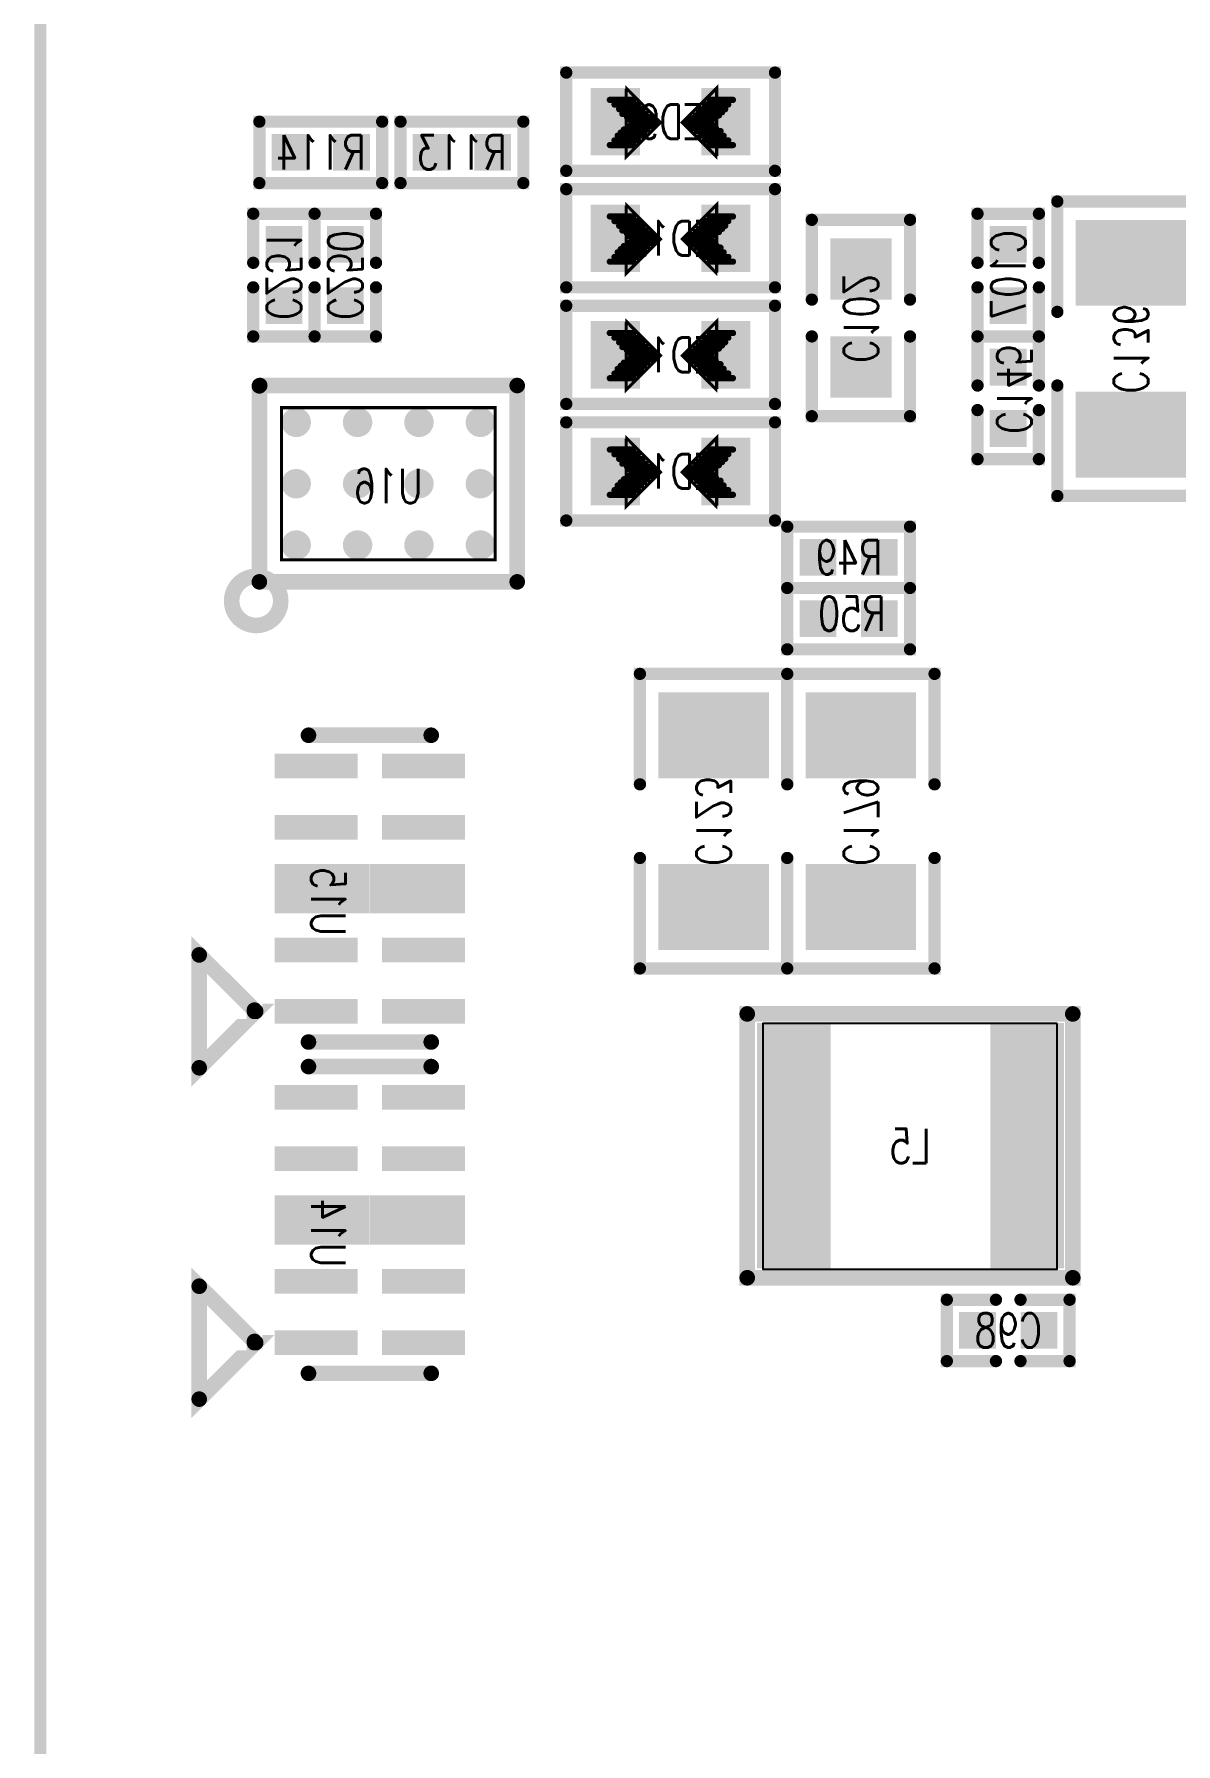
# Model space of a CAD drawing. Extents: x -52.6 to 3.6, y -24.2 to 61.8.
# Drawn here: x -52.53 to -43.24, y 21.88 to 35.81 of the extents above; entities that cross this region are included whole.
import ezdxf
from ezdxf.enums import TextEntityAlignment as Align

# ---------------------------------------------------------------- set-up
doc = ezdxf.new("R2010")
doc.units = 0
for name, pattern in [('KEEPOUT_00001000$0', [2, 1, 1]), ('TRMIDX_0', [2, 1, 1]), ('TRMIDX_1', [2, 1, 1])]:
    doc.linetypes.add(name, pattern=pattern)
for name, color, linetype in [('BOARD_OUTLINE_00', 255, 'CONTINUOUS'), ('DRIL_NPLTE_THRU_01', 3, 'CONTINUOUS'), ('DRIL_NPLTE_THRU_02', 176, 'CONTINUOUS'), ('DRIL_NPLTE_THRU_03', 222, 'CONTINUOUS'), ('DRIL_NPLTE_THRU_04', 34, 'CONTINUOUS'), ('DRIL_NPLTE_THRU_05', 171, 'CONTINUOUS'), ('DRIL_NPLTE_THRU_06', 186, 'CONTINUOUS'), ('DRIL_NPLTE_THRU_07', 6, 'CONTINUOUS'), ('DRIL_NPLTE_THRU_08', 2, 'CONTINUOUS'), ('DRIL_PLTE_THRU_01', 3, 'CONTINUOUS'), ('DRIL_PLTE_THRU_02', 176, 'CONTINUOUS'), ('DRIL_PLTE_THRU_03', 222, 'CONTINUOUS'), ('DRIL_PLTE_THRU_04', 34, 'CONTINUOUS'), ('DRIL_PLTE_THRU_05', 171, 'CONTINUOUS'), ('DRIL_PLTE_THRU_06', 186, 'CONTINUOUS'), ('DRIL_PLTE_THRU_07', 6, 'CONTINUOUS'), ('DRIL_PLTE_THRU_08', 2, 'CONTINUOUS'), ('KEEPOUT_01', 4, 'CONTINUOUS'), ('PADS_BOT', 56, 'CONTINUOUS'), ('PADS_INNER', 96, 'CONTINUOUS'), ('PADS_TOP', 96, 'CONTINUOUS'), ('PADS_XR_122', 3, 'CONTINUOUS'), ('PADS_XR_123', 3, 'CONTINUOUS'), ('PART_BOT_2DLINE_00', 130, 'CONTINUOUS'), ('PART_BOT_2DLINE_126', 254, 'CONTINUOUS'), ('PART_BOT_COPPER_01', 5, 'CONTINUOUS'), ('PART_NAME_129', 3, 'CONTINUOUS')]:
    doc.layers.add(name, color=color, linetype=linetype)
doc.styles.add('W0$04', font='simplex', dxfattribs={"width": 0.75})

# ---------------------------------------------------------------- blocks, each defined once
blk = doc.blocks.new('BOARD_1')
at = {"layer": 'BOARD_OUTLINE_00', "const_width": 0.1}
blk.add_lwpolyline([(2.96515, 77.63739, 0.41421356), (-0.03411, 74.63813), (-0.03411, -4.3651, 0.41421356), (2.96515, -7.36436), (52.96851, -7.36436, 0.41421356), (55.96777, -4.3651), (55.96777, 74.63813, 0.41421356), (52.96851, 77.63739)], format="xyb", close=True, dxfattribs=at)
blk = doc.blocks.new('SMOOTH_0$0254')
at = {"const_width": 0.0127}
blk.add_lwpolyline([(-0.00635, 0, 1), (0.00635, 0, 1)], format="xyb", close=True, dxfattribs=at)
blk = doc.blocks.new('SMOOTH_0$127')
at = {"const_width": 0.0635}
blk.add_lwpolyline([(-0.03175, 0, 1), (0.03175, 0, 1)], format="xyb", close=True, dxfattribs=at)
blk = doc.blocks.new('PART_BODY_BOT_15')
at = {"layer": 'PART_BOT_2DLINE_00', "const_width": 0.127}
blk.add_lwpolyline([(1.255522, 0.325882, 1), (1.655318, 0.325882, 1)], format="xyb", close=True, dxfattribs=at)
for points in [[(-0.299974, 0.29718), (-0.29718, 0.299974)], [(-0.299974, -1.800098), (-0.299974, 0.29718)], [(-0.29718, 0.299974), (1.299972, 0.299974)], [(1.299972, 0.299974), (1.299972, -1.800098)], [(1.299972, -1.800098), (-0.299974, -1.800098)]]:
    blk.add_lwpolyline(points, dxfattribs=at)
at = {"layer": 'PART_BOT_2DLINE_00', "const_width": 0.0254}
blk.add_lwpolyline([(-0.119888, -1.620012), (-0.119888, 0.119888), (1.119886, 0.119888), (1.119886, -1.620012)], close=True, dxfattribs=at)
at = {"layer": 'PART_BOT_2DLINE_00'}
for name, p in [('SMOOTH_0$127', (-0.299974, 0.29718)), ('SMOOTH_0$127', (-0.299974, 0.29718)), ('SMOOTH_0$127', (-0.29718, 0.299974)), ('SMOOTH_0$127', (-0.29718, 0.299974)), ('SMOOTH_0$127', (1.299972, 0.299974)), ('SMOOTH_0$127', (1.299972, 0.299974)), ('SMOOTH_0$0254', (-0.119888, 0.119888)), ('SMOOTH_0$0254', (1.119886, 0.119888)), ('SMOOTH_0$0254', (-0.119888, -1.620012)), ('SMOOTH_0$0254', (1.119886, -1.620012)), ('SMOOTH_0$127', (-0.299974, -1.800098)), ('SMOOTH_0$127', (-0.299974, -1.800098)), ('SMOOTH_0$127', (1.299972, -1.800098)), ('SMOOTH_0$127', (1.299972, -1.800098))]:
    blk.add_blockref(name, p, dxfattribs=at)
blk = doc.blocks.new('DRIL_HOLE_0')
blk.add_lwpolyline([(0, 0, 1), (0, 0, 1)], format="xyb", close=True)
blk = doc.blocks.new('PAD_0')
blk.add_lwpolyline([(0, 0, 1), (0, 0, 1)], format="xyb", close=True)
blk = doc.blocks.new('PAD_10')
at = {"const_width": 0.12}
blk.add_lwpolyline([(0, -0.06, 1), (0, 0.06, 1)], format="xyb", close=True, dxfattribs=at)
blk = doc.blocks.new('STK_BOT_18')
at = {"layer": 'DRIL_PLTE_THRU_01'}
blk.add_blockref('DRIL_HOLE_0', (0, 0), dxfattribs=at)
at = {"layer": 'DRIL_PLTE_THRU_02'}
blk.add_blockref('DRIL_HOLE_0', (0, 0), dxfattribs=at)
at = {"layer": 'DRIL_PLTE_THRU_03'}
blk.add_blockref('DRIL_HOLE_0', (0, 0), dxfattribs=at)
at = {"layer": 'DRIL_PLTE_THRU_04'}
blk.add_blockref('DRIL_HOLE_0', (0, 0), dxfattribs=at)
at = {"layer": 'DRIL_PLTE_THRU_05'}
blk.add_blockref('DRIL_HOLE_0', (0, 0), dxfattribs=at)
at = {"layer": 'DRIL_PLTE_THRU_06'}
blk.add_blockref('DRIL_HOLE_0', (0, 0), dxfattribs=at)
at = {"layer": 'DRIL_PLTE_THRU_07'}
blk.add_blockref('DRIL_HOLE_0', (0, 0), dxfattribs=at)
at = {"layer": 'DRIL_PLTE_THRU_08'}
blk.add_blockref('DRIL_HOLE_0', (0, 0), dxfattribs=at)
at = {"layer": 'PADS_BOT'}
blk.add_blockref('PAD_10', (0, 0), dxfattribs=at)
at = {"layer": 'PADS_INNER'}
blk.add_blockref('PAD_0', (0, 0), dxfattribs=at)
at = {"layer": 'PADS_TOP'}
blk.add_blockref('PAD_0', (0, 0), dxfattribs=at)
at = {"layer": 'PADS_XR_122'}
blk.add_blockref('PAD_0', (0, 0), dxfattribs=at)
at = {"layer": 'PADS_XR_123'}
blk.add_blockref('PAD_10', (0, 0), dxfattribs=at)
blk = doc.blocks.new('SYM_BOT_20')
for name, p in [('PART_BODY_BOT_15', (0, 0)), ('STK_BOT_18', (0, 0)), ('STK_BOT_18', (0.500126, 0)), ('STK_BOT_18', (0.999998, 0)), ('STK_BOT_18', (0, -0.500126)), ('STK_BOT_18', (0.500126, -0.500126)), ('STK_BOT_18', (0.999998, -0.500126)), ('STK_BOT_18', (0, -0.999998)), ('STK_BOT_18', (0.500126, -0.999998)), ('STK_BOT_18', (0.999998, -0.999998)), ('STK_BOT_18', (0, -1.500124)), ('STK_BOT_18', (0.500126, -1.500124)), ('STK_BOT_18', (0.999998, -1.500124))]:
    blk.add_blockref(name, p)
blk = doc.blocks.new('PART_BOT_77')
blk.add_blockref('SYM_BOT_20', (0, 0))
at = {"layer": 'PART_NAME_129', "style": 'W0$04', "width": 0.75}
blk.add_text('U16', height=0.28, rotation=90, dxfattribs=at).set_placement((0.52, -0.75), align=Align.MIDDLE_CENTER)
blk = doc.blocks.new('SMOOTH_0$1')
at = {"const_width": 0.05}
blk.add_lwpolyline([(-0.025, 0, 1), (0.025, 0, 1)], format="xyb", close=True, dxfattribs=at)
blk = doc.blocks.new('PART_BODY_BOT_164')
at = {"layer": 'PART_BOT_2DLINE_126', "const_width": 0.1}
for points in [[(-0.1, 0.25), (-0.5, 0.25), (-0.5, -0.25), (-0.1, -0.25)], [(0.1, 0.25), (0.5, 0.25), (0.5, -0.25), (0.1, -0.25)]]:
    blk.add_lwpolyline(points, dxfattribs=at)
at = {"layer": 'PART_BOT_2DLINE_126'}
for p in [(-0.5, 0.25), (-0.1, 0.25), (0.1, 0.25), (0.5, 0.25), (-0.5, -0.25), (-0.1, -0.25), (0.1, -0.25), (0.5, -0.25)]:
    blk.add_blockref('SMOOTH_0$1', p, dxfattribs=at)
blk = doc.blocks.new('PAD_1')
at = {"const_width": 0.3}
blk.add_lwpolyline([(-0.15, 0), (0.15, 0)], dxfattribs=at)
blk = doc.blocks.new('STK_BOT_408')
at = {"layer": 'DRIL_NPLTE_THRU_01'}
blk.add_blockref('DRIL_HOLE_0', (0, 0), dxfattribs=at)
at = {"layer": 'DRIL_NPLTE_THRU_02'}
blk.add_blockref('DRIL_HOLE_0', (0, 0), dxfattribs=at)
at = {"layer": 'DRIL_NPLTE_THRU_03'}
blk.add_blockref('DRIL_HOLE_0', (0, 0), dxfattribs=at)
at = {"layer": 'DRIL_NPLTE_THRU_04'}
blk.add_blockref('DRIL_HOLE_0', (0, 0), dxfattribs=at)
at = {"layer": 'DRIL_NPLTE_THRU_05'}
blk.add_blockref('DRIL_HOLE_0', (0, 0), dxfattribs=at)
at = {"layer": 'DRIL_NPLTE_THRU_06'}
blk.add_blockref('DRIL_HOLE_0', (0, 0), dxfattribs=at)
at = {"layer": 'DRIL_NPLTE_THRU_07'}
blk.add_blockref('DRIL_HOLE_0', (0, 0), dxfattribs=at)
at = {"layer": 'DRIL_NPLTE_THRU_08'}
blk.add_blockref('DRIL_HOLE_0', (0, 0), dxfattribs=at)
at = {"layer": 'PADS_BOT'}
blk.add_blockref('PAD_1', (0, 0), dxfattribs=at)
at = {"layer": 'PADS_INNER'}
blk.add_blockref('PAD_0', (0, 0), dxfattribs=at)
at = {"layer": 'PADS_TOP'}
blk.add_blockref('PAD_0', (0, 0), dxfattribs=at)
blk = doc.blocks.new('SYM_BOT_9')
for name, p in [('PART_BODY_BOT_164', (0, 0)), ('STK_BOT_408', (-0.25, 0)), ('STK_BOT_408', (0.25, 0))]:
    blk.add_blockref(name, p)
blk = doc.blocks.new('PART_BOT_83')
blk.add_blockref('SYM_BOT_9', (0, 0))
at = {"layer": 'PART_NAME_129', "style": 'W0$04', "width": 0.75}
blk.add_text('C251', height=0.28, dxfattribs=at).set_placement((0, 0), align=Align.MIDDLE_CENTER)
blk = doc.blocks.new('PART_BODY_BOT_175')
at = {"layer": 'PART_BOT_2DLINE_126', "const_width": 0.1}
for points in [[(-0.15, 0.4), (-0.8, 0.4), (-0.8, -0.4), (-0.15, -0.4)], [(0.15, -0.4), (0.8, -0.4), (0.8, 0.4), (0.15, 0.4)]]:
    blk.add_lwpolyline(points, dxfattribs=at)
at = {"layer": 'PART_BOT_2DLINE_126'}
for p in [(-0.8, 0.4), (-0.15, 0.4), (0.15, 0.4), (0.8, 0.4), (-0.8, -0.4), (-0.15, -0.4), (0.15, -0.4), (0.8, -0.4)]:
    blk.add_blockref('SMOOTH_0$1', p, dxfattribs=at)
blk = doc.blocks.new('PAD_2')
at = {"const_width": 0.5}
blk.add_lwpolyline([(-0.25, 0), (0.25, 0)], dxfattribs=at)
blk = doc.blocks.new('STK_BOT_435')
at = {"layer": 'DRIL_PLTE_THRU_01'}
blk.add_blockref('DRIL_HOLE_0', (0, 0), dxfattribs=at)
at = {"layer": 'DRIL_PLTE_THRU_02'}
blk.add_blockref('DRIL_HOLE_0', (0, 0), dxfattribs=at)
at = {"layer": 'DRIL_PLTE_THRU_03'}
blk.add_blockref('DRIL_HOLE_0', (0, 0), dxfattribs=at)
at = {"layer": 'DRIL_PLTE_THRU_04'}
blk.add_blockref('DRIL_HOLE_0', (0, 0), dxfattribs=at)
at = {"layer": 'DRIL_PLTE_THRU_05'}
blk.add_blockref('DRIL_HOLE_0', (0, 0), dxfattribs=at)
at = {"layer": 'DRIL_PLTE_THRU_06'}
blk.add_blockref('DRIL_HOLE_0', (0, 0), dxfattribs=at)
at = {"layer": 'DRIL_PLTE_THRU_07'}
blk.add_blockref('DRIL_HOLE_0', (0, 0), dxfattribs=at)
at = {"layer": 'DRIL_PLTE_THRU_08'}
blk.add_blockref('DRIL_HOLE_0', (0, 0), dxfattribs=at)
at = {"layer": 'PADS_BOT'}
blk.add_blockref('PAD_2', (0, 0), dxfattribs=at)
at = {"layer": 'PADS_INNER'}
blk.add_blockref('PAD_0', (0, 0), dxfattribs=at)
at = {"layer": 'PADS_TOP'}
blk.add_blockref('PAD_0', (0, 0), dxfattribs=at)
blk = doc.blocks.new('SYM_BOT_7')
for name, p in [('PART_BODY_BOT_175', (0, 0)), ('STK_BOT_435', (-0.4, 0)), ('STK_BOT_435', (0.4, 0))]:
    blk.add_blockref(name, p)
blk = doc.blocks.new('PART_BOT_125')
blk.add_blockref('SYM_BOT_7', (0, 0))
at = {"layer": 'PART_NAME_129', "style": 'W0$04', "width": 0.75}
blk.add_text('C102', height=0.28, dxfattribs=at).set_placement((0, 0), align=Align.MIDDLE_CENTER)
blk = doc.blocks.new('PART_BODY_BOT_163')
at = {"layer": 'PART_BOT_2DLINE_126', "const_width": 0.1}
for points in [[(-0.3, 0.6), (-1.2, 0.6), (-1.2, -0.6), (-0.3, -0.6)], [(0.3, -0.6), (1.2, -0.6), (1.2, 0.6), (0.3, 0.6)]]:
    blk.add_lwpolyline(points, dxfattribs=at)
at = {"layer": 'PART_BOT_2DLINE_126'}
for p in [(-1.2, 0.6), (-0.3, 0.6), (0.3, 0.6), (1.2, 0.6), (-1.2, -0.6), (-0.3, -0.6), (0.3, -0.6), (1.2, -0.6)]:
    blk.add_blockref('SMOOTH_0$1', p, dxfattribs=at)
blk = doc.blocks.new('PAD_3')
at = {"const_width": 0.7}
blk.add_lwpolyline([(-0.45, 0), (0.45, 0)], dxfattribs=at)
blk = doc.blocks.new('STK_BOT_406')
at = {"layer": 'DRIL_PLTE_THRU_01'}
blk.add_blockref('DRIL_HOLE_0', (0, 0), dxfattribs=at)
at = {"layer": 'DRIL_PLTE_THRU_02'}
blk.add_blockref('DRIL_HOLE_0', (0, 0), dxfattribs=at)
at = {"layer": 'DRIL_PLTE_THRU_03'}
blk.add_blockref('DRIL_HOLE_0', (0, 0), dxfattribs=at)
at = {"layer": 'DRIL_PLTE_THRU_04'}
blk.add_blockref('DRIL_HOLE_0', (0, 0), dxfattribs=at)
at = {"layer": 'DRIL_PLTE_THRU_05'}
blk.add_blockref('DRIL_HOLE_0', (0, 0), dxfattribs=at)
at = {"layer": 'DRIL_PLTE_THRU_06'}
blk.add_blockref('DRIL_HOLE_0', (0, 0), dxfattribs=at)
at = {"layer": 'DRIL_PLTE_THRU_07'}
blk.add_blockref('DRIL_HOLE_0', (0, 0), dxfattribs=at)
at = {"layer": 'DRIL_PLTE_THRU_08'}
blk.add_blockref('DRIL_HOLE_0', (0, 0), dxfattribs=at)
at = {"layer": 'PADS_BOT', "rotation": 90}
blk.add_blockref('PAD_3', (0, 0), dxfattribs=at)
at = {"layer": 'PADS_INNER'}
blk.add_blockref('PAD_0', (0, 0), dxfattribs=at)
at = {"layer": 'PADS_TOP'}
blk.add_blockref('PAD_0', (0, 0), dxfattribs=at)
blk = doc.blocks.new('SYM_BOT_12')
for name, p in [('STK_BOT_406', (-0.7, 0)), ('STK_BOT_406', (0.7, 0)), ('PART_BODY_BOT_163', (0, 0))]:
    blk.add_blockref(name, p)
blk = doc.blocks.new('PART_BOT_183')
blk.add_blockref('SYM_BOT_12', (0, 0))
at = {"layer": 'PART_NAME_129', "style": 'W0$04', "width": 0.75}
blk.add_text('C136', height=0.28, dxfattribs=at).set_placement((0, 0), align=Align.MIDDLE_CENTER)
blk = doc.blocks.new('PART_BOT_208')
blk.add_blockref('SYM_BOT_9', (0, 0))
at = {"layer": 'PART_NAME_129', "style": 'W0$04', "width": 0.75}
blk.add_text('C145', height=0.28, dxfattribs=at).set_placement((0.07, 0.05), align=Align.MIDDLE_CENTER)
blk = doc.blocks.new('PART_BOT_228')
blk.add_blockref('SYM_BOT_12', (0, 0))
at = {"layer": 'PART_NAME_129', "style": 'W0$04', "width": 0.75}
blk.add_text('C179', height=0.28, dxfattribs=at).set_placement((0, 0), align=Align.MIDDLE_CENTER)
blk = doc.blocks.new('PART_BOT_233')
blk.add_blockref('SYM_BOT_12', (0, 0))
at = {"layer": 'PART_NAME_129', "style": 'W0$04', "width": 0.75}
blk.add_text('C123', height=0.28, dxfattribs=at).set_placement((0, 0), align=Align.MIDDLE_CENTER)
blk = doc.blocks.new('PART_BOT_301')
blk.add_blockref('SYM_BOT_9', (0, 0))
at = {"layer": 'PART_NAME_129', "style": 'W0$04', "width": 0.75}
blk.add_text('C107', height=0.28, dxfattribs=at).set_placement((0, 0), align=Align.MIDDLE_CENTER)
blk = doc.blocks.new('PART_BOT_327')
blk.add_blockref('SYM_BOT_9', (0, 0))
at = {"layer": 'PART_NAME_129', "style": 'W0$04', "width": 0.75}
blk.add_text('C250', height=0.28, rotation=180, dxfattribs=at).set_placement((0, 0), align=Align.MIDDLE_CENTER)
blk = doc.blocks.new('PART_BOT_351')
blk.add_blockref('SYM_BOT_9', (0, 0))
at = {"layer": 'PART_NAME_129', "style": 'W0$04', "width": 0.75}
blk.add_text('C98', height=0.28, dxfattribs=at).set_placement((0, 0), align=Align.MIDDLE_CENTER)
blk = doc.blocks.new('SMOOTH_0$0508')
at = {"const_width": 0.0254}
blk.add_lwpolyline([(-0.0127, 0, 1), (0.0127, 0, 1)], format="xyb", close=True, dxfattribs=at)
blk = doc.blocks.new('PART_BODY_BOT_29')
at = {"layer": 'PART_BOT_2DLINE_126', "const_width": 0.1}
blk.add_lwpolyline([(0.85, -0.4), (0.85, 0.4), (-0.85, 0.4), (-0.85, -0.4)], close=True, dxfattribs=at)
at = {"layer": 'PART_BOT_COPPER_01', "linetype": 'TRMIDX_0', "const_width": 0.0254}
for points in [[(-0.3556, -0.2667), (-0.08255, 0.00635), (-0.36195, 0.28575), (-0.36195, -0.254), (-0.3556, -0.254)], [(-0.3048, -0.1651), (-0.1397, 0), (-0.31115, 0.17145), (-0.31115, -0.1524), (-0.3048, -0.1524)]]:
    blk.add_lwpolyline(points, close=True, dxfattribs=at)
at = {"layer": 'PART_BOT_COPPER_01', "linetype": 'TRMIDX_1', "const_width": 0.0254}
for points in [[(0.3683, 0.2794), (0.09525, 0.00635), (0.37465, -0.27305), (0.37465, 0.2667), (0.3683, 0.2667)], [(0.3175, 0.1778), (0.1524, 0.0127), (0.32385, -0.15875), (0.32385, 0.1651), (0.3175, 0.1651)]]:
    blk.add_lwpolyline(points, close=True, dxfattribs=at)
at = {"layer": 'PART_BOT_COPPER_01', "linetype": 'TRMIDX_0', "const_width": 0.0508}
for points in [[(-0.3048, 0.1905), (-0.4953, 0.1905)], [(-0.2667, 0.1524), (-0.4572, 0.1524)], [(-0.2413, 0.1143), (-0.4318, 0.1143)], [(-0.2159, 0.0889), (-0.4064, 0.0889)], [(-0.1905, 0.0635), (-0.381, 0.0635)], [(-0.1524, 0.0381), (-0.3429, 0.0381)], [(-0.1397, -0.0127), (-0.3302, -0.0127)], [(-0.127, 0.0127), (-0.3175, 0.0127)], [(-0.2667, -0.1397), (-0.4572, -0.1397)], [(-0.2286, -0.1016), (-0.4191, -0.1016)], [(-0.2032, -0.0635), (-0.3937, -0.0635)], [(-0.1651, -0.0381), (-0.3556, -0.0381)], [(-0.3048, -0.1778), (-0.4953, -0.1778)]]:
    blk.add_lwpolyline(points, dxfattribs=at)
at = {"layer": 'PART_BOT_COPPER_01', "linetype": 'TRMIDX_1', "const_width": 0.0508}
for points in [[(0.2413, 0.1143), (0.4318, 0.1143)], [(0.2794, 0.1524), (0.4699, 0.1524)], [(0.3175, 0.1905), (0.508, 0.1905)], [(0.1397, 0), (0.3302, 0)], [(0.1524, 0.0254), (0.3429, 0.0254)], [(0.1651, -0.0254), (0.3556, -0.0254)], [(0.1778, 0.0508), (0.3683, 0.0508)], [(0.2159, 0.0762), (0.4064, 0.0762)], [(0.2032, -0.0508), (0.3937, -0.0508)], [(0.2286, -0.0762), (0.4191, -0.0762)], [(0.254, -0.1016), (0.4445, -0.1016)], [(0.2794, -0.1397), (0.4699, -0.1397)], [(0.3175, -0.1778), (0.508, -0.1778)]]:
    blk.add_lwpolyline(points, dxfattribs=at)
at = {"layer": 'PART_BOT_2DLINE_126'}
for p in [(-0.85, 0.4), (0.85, 0.4), (-0.85, -0.4), (0.85, -0.4)]:
    blk.add_blockref('SMOOTH_0$1', p, dxfattribs=at)
at = {"layer": 'PART_BOT_COPPER_01'}
for name, p in [('SMOOTH_0$0254', (-0.36195, 0.28575)), ('SMOOTH_0$0254', (0.3683, 0.2794)), ('SMOOTH_0$0254', (0.3683, 0.2667)), ('SMOOTH_0$0254', (0.37465, 0.2667)), ('SMOOTH_0$0508', (-0.4953, 0.1905)), ('SMOOTH_0$0508', (-0.4572, 0.1524)), ('SMOOTH_0$0508', (-0.4318, 0.1143)), ('SMOOTH_0$0508', (-0.3048, 0.1905)), ('SMOOTH_0$0254', (-0.31115, 0.17145)), ('SMOOTH_0$0508', (-0.2667, 0.1524)), ('SMOOTH_0$0508', (-0.2413, 0.1143)), ('SMOOTH_0$0508', (0.2413, 0.1143)), ('SMOOTH_0$0508', (0.2794, 0.1524)), ('SMOOTH_0$0508', (0.3175, 0.1905)), ('SMOOTH_0$0254', (0.3175, 0.1778)), ('SMOOTH_0$0254', (0.3175, 0.1651)), ('SMOOTH_0$0254', (0.32385, 0.1651)), ('SMOOTH_0$0508', (0.4318, 0.1143)), ('SMOOTH_0$0508', (0.4699, 0.1524)), ('SMOOTH_0$0508', (0.508, 0.1905)), ('SMOOTH_0$0508', (-0.4064, 0.0889)), ('SMOOTH_0$0508', (-0.381, 0.0635)), ('SMOOTH_0$0508', (-0.3429, 0.0381)), ('SMOOTH_0$0508', (-0.3302, -0.0127)), ('SMOOTH_0$0508', (-0.3175, 0.0127)), ('SMOOTH_0$0508', (-0.2159, 0.0889)), ('SMOOTH_0$0508', (-0.1905, 0.0635)), ('SMOOTH_0$0508', (-0.1524, 0.0381)), ('SMOOTH_0$0508', (-0.1397, -0.0127)), ('SMOOTH_0$0508', (-0.127, 0.0127)), ('SMOOTH_0$0254', (-0.1397, 0)), ('SMOOTH_0$0254', (-0.08255, 0.00635)), ('SMOOTH_0$0254', (0.09525, 0.00635)), ('SMOOTH_0$0508', (0.1397, 0)), ('SMOOTH_0$0508', (0.1524, 0.0254)), ('SMOOTH_0$0254', (0.1524, 0.0127)), ('SMOOTH_0$0508', (0.1651, -0.0254)), ('SMOOTH_0$0508', (0.1778, 0.0508)), ('SMOOTH_0$0508', (0.2159, 0.0762)), ('SMOOTH_0$0508', (0.3302, 0)), ('SMOOTH_0$0508', (0.3429, 0.0254)), ('SMOOTH_0$0508', (0.3556, -0.0254)), ('SMOOTH_0$0508', (0.3683, 0.0508)), ('SMOOTH_0$0508', (0.4064, 0.0762)), ('SMOOTH_0$0508', (-0.4572, -0.1397)), ('SMOOTH_0$0508', (-0.4191, -0.1016)), ('SMOOTH_0$0508', (-0.3937, -0.0635)), ('SMOOTH_0$0508', (-0.3556, -0.0381)), ('SMOOTH_0$0508', (-0.2667, -0.1397)), ('SMOOTH_0$0508', (-0.2286, -0.1016)), ('SMOOTH_0$0508', (-0.2032, -0.0635)), ('SMOOTH_0$0508', (-0.1651, -0.0381)), ('SMOOTH_0$0508', (0.2032, -0.0508)), ('SMOOTH_0$0508', (0.2286, -0.0762)), ('SMOOTH_0$0508', (0.254, -0.1016)), ('SMOOTH_0$0508', (0.2794, -0.1397)), ('SMOOTH_0$0508', (0.3937, -0.0508)), ('SMOOTH_0$0508', (0.4191, -0.0762)), ('SMOOTH_0$0508', (0.4445, -0.1016)), ('SMOOTH_0$0508', (0.4699, -0.1397)), ('SMOOTH_0$0508', (-0.4953, -0.1778)), ('SMOOTH_0$0254', (-0.36195, -0.254)), ('SMOOTH_0$0254', (-0.3556, -0.254)), ('SMOOTH_0$0254', (-0.3556, -0.2667)), ('SMOOTH_0$0508', (-0.3048, -0.1778)), ('SMOOTH_0$0254', (-0.31115, -0.1524)), ('SMOOTH_0$0254', (-0.3048, -0.1524)), ('SMOOTH_0$0254', (-0.3048, -0.1651)), ('SMOOTH_0$0508', (0.3175, -0.1778)), ('SMOOTH_0$0254', (0.32385, -0.15875)), ('SMOOTH_0$0254', (0.37465, -0.27305)), ('SMOOTH_0$0508', (0.508, -0.1778))]:
    blk.add_blockref(name, p, dxfattribs=at)
blk = doc.blocks.new('PAD_23')
at = {"const_width": 0.4}
blk.add_lwpolyline([(-0.275, 0), (0.275, 0)], dxfattribs=at)
blk = doc.blocks.new('STK_BOT_121')
at = {"layer": 'DRIL_PLTE_THRU_01'}
blk.add_blockref('DRIL_HOLE_0', (0, 0), dxfattribs=at)
at = {"layer": 'DRIL_PLTE_THRU_02'}
blk.add_blockref('DRIL_HOLE_0', (0, 0), dxfattribs=at)
at = {"layer": 'DRIL_PLTE_THRU_03'}
blk.add_blockref('DRIL_HOLE_0', (0, 0), dxfattribs=at)
at = {"layer": 'DRIL_PLTE_THRU_04'}
blk.add_blockref('DRIL_HOLE_0', (0, 0), dxfattribs=at)
at = {"layer": 'DRIL_PLTE_THRU_05'}
blk.add_blockref('DRIL_HOLE_0', (0, 0), dxfattribs=at)
at = {"layer": 'DRIL_PLTE_THRU_06'}
blk.add_blockref('DRIL_HOLE_0', (0, 0), dxfattribs=at)
at = {"layer": 'DRIL_PLTE_THRU_07'}
blk.add_blockref('DRIL_HOLE_0', (0, 0), dxfattribs=at)
at = {"layer": 'DRIL_PLTE_THRU_08'}
blk.add_blockref('DRIL_HOLE_0', (0, 0), dxfattribs=at)
at = {"layer": 'PADS_BOT', "rotation": 90}
blk.add_blockref('PAD_23', (0, 0), dxfattribs=at)
at = {"layer": 'PADS_INNER'}
blk.add_blockref('PAD_0', (0, 0), dxfattribs=at)
at = {"layer": 'PADS_TOP'}
blk.add_blockref('PAD_0', (0, 0), dxfattribs=at)
blk = doc.blocks.new('SYM_BOT_22')
for name, p in [('PART_BODY_BOT_29', (0, 0)), ('STK_BOT_121', (-0.45, 0)), ('STK_BOT_121', (0.45, 0))]:
    blk.add_blockref(name, p)
blk = doc.blocks.new('PART_BOT_395')
blk.add_blockref('SYM_BOT_22', (0, 0))
at = {"layer": 'PART_NAME_129', "style": 'W0$04', "width": 0.75}
blk.add_text('ED11', height=0.28, rotation=180, dxfattribs=at).set_placement((0, 0), align=Align.MIDDLE_CENTER)
blk = doc.blocks.new('PART_BOT_400')
blk.add_blockref('SYM_BOT_22', (0, 0))
at = {"layer": 'PART_NAME_129', "style": 'W0$04', "width": 0.75}
blk.add_text('ED10', height=0.28, rotation=180, dxfattribs=at).set_placement((0, 0), align=Align.MIDDLE_CENTER)
blk = doc.blocks.new('PART_BOT_401')
blk.add_blockref('SYM_BOT_22', (0, 0))
at = {"layer": 'PART_NAME_129', "style": 'W0$04', "width": 0.75}
blk.add_text('ED12', height=0.28, rotation=180, dxfattribs=at).set_placement((0, 0), align=Align.MIDDLE_CENTER)
blk = doc.blocks.new('PART_BOT_402')
blk.add_blockref('SYM_BOT_22', (0, 0))
at = {"layer": 'PART_NAME_129', "style": 'W0$04', "width": 0.75}
blk.add_text('ED9', height=0.28, rotation=180, dxfattribs=at).set_placement((0, 0), align=Align.MIDDLE_CENTER)
blk = doc.blocks.new('PART_BODY_BOT_184')
at = {"layer": 'KEEPOUT_01', "linetype": 'KEEPOUT_00001000$0'}
blk.add_lwpolyline([(-1.2, 1), (1.2, 1), (1.2, -1), (-1.2, -1)], close=True, dxfattribs=at)
at = {"layer": 'PART_BOT_2DLINE_126', "const_width": 0.127}
blk.add_lwpolyline([(-1.326, 1.079), (1.326, 1.079), (1.326, -1.071), (-1.326, -1.071)], close=True, dxfattribs=at)
at = {"layer": 'PART_BOT_2DLINE_126'}
for p in [(-1.326, 1.079), (1.326, 1.079), (-1.326, -1.071), (1.326, -1.071)]:
    blk.add_blockref('SMOOTH_0$127', p, dxfattribs=at)
blk = doc.blocks.new('PAD_18')
at = {"const_width": 0.6}
blk.add_lwpolyline([(-1, 0), (1, 0)], dxfattribs=at)
blk = doc.blocks.new('STK_BOT_469')
at = {"layer": 'DRIL_PLTE_THRU_01'}
blk.add_blockref('DRIL_HOLE_0', (0, 0), dxfattribs=at)
at = {"layer": 'DRIL_PLTE_THRU_02'}
blk.add_blockref('DRIL_HOLE_0', (0, 0), dxfattribs=at)
at = {"layer": 'DRIL_PLTE_THRU_03'}
blk.add_blockref('DRIL_HOLE_0', (0, 0), dxfattribs=at)
at = {"layer": 'DRIL_PLTE_THRU_04'}
blk.add_blockref('DRIL_HOLE_0', (0, 0), dxfattribs=at)
at = {"layer": 'DRIL_PLTE_THRU_05'}
blk.add_blockref('DRIL_HOLE_0', (0, 0), dxfattribs=at)
at = {"layer": 'DRIL_PLTE_THRU_06'}
blk.add_blockref('DRIL_HOLE_0', (0, 0), dxfattribs=at)
at = {"layer": 'DRIL_PLTE_THRU_07'}
blk.add_blockref('DRIL_HOLE_0', (0, 0), dxfattribs=at)
at = {"layer": 'DRIL_PLTE_THRU_08'}
blk.add_blockref('DRIL_HOLE_0', (0, 0), dxfattribs=at)
at = {"layer": 'PADS_BOT', "rotation": 90}
blk.add_blockref('PAD_18', (0, 0), dxfattribs=at)
at = {"layer": 'PADS_INNER'}
blk.add_blockref('PAD_0', (0, 0), dxfattribs=at)
at = {"layer": 'PADS_TOP'}
blk.add_blockref('PAD_0', (0, 0), dxfattribs=at)
blk = doc.blocks.new('SYM_BOT_44')
for name, p in [('STK_BOT_469', (-0.953, 0.006)), ('STK_BOT_469', (0.947, 0.006)), ('PART_BODY_BOT_184', (0, 0))]:
    blk.add_blockref(name, p)
blk = doc.blocks.new('PART_BOT_426')
blk.add_blockref('SYM_BOT_44', (0, 0))
at = {"layer": 'PART_NAME_129', "style": 'W0$04', "width": 0.75}
blk.add_text('L5', height=0.28, dxfattribs=at).set_placement((0, 0.004), align=Align.MIDDLE_CENTER)
blk = doc.blocks.new('PART_BODY_BOT_166')
at = {"layer": 'PART_BOT_2DLINE_126', "const_width": 0.1}
blk.add_lwpolyline([(-0.5, 0.25), (0.5, 0.25), (0.5, -0.25), (-0.5, -0.25)], close=True, dxfattribs=at)
at = {"layer": 'PART_BOT_2DLINE_126'}
for p in [(-0.5, 0.25), (0.5, 0.25), (-0.5, -0.25), (0.5, -0.25)]:
    blk.add_blockref('SMOOTH_0$1', p, dxfattribs=at)
blk = doc.blocks.new('SYM_BOT_5')
for name, p in [('PART_BODY_BOT_166', (0, 0)), ('STK_BOT_408', (-0.25, 0)), ('STK_BOT_408', (0.25, 0))]:
    blk.add_blockref(name, p)
blk = doc.blocks.new('PART_BOT_457')
blk.add_blockref('SYM_BOT_5', (0, 0))
at = {"layer": 'PART_NAME_129', "style": 'W0$04', "width": 0.75}
blk.add_text('R49', height=0.28, rotation=180, dxfattribs=at).set_placement((0, 0), align=Align.MIDDLE_CENTER)
blk = doc.blocks.new('PART_BOT_509')
blk.add_blockref('SYM_BOT_5', (0, 0))
at = {"layer": 'PART_NAME_129', "style": 'W0$04', "width": 0.75}
blk.add_text('R113', height=0.28, dxfattribs=at).set_placement((0, 0), align=Align.MIDDLE_CENTER)
blk = doc.blocks.new('PART_BOT_510')
blk.add_blockref('SYM_BOT_5', (0, 0))
at = {"layer": 'PART_NAME_129', "style": 'W0$04', "width": 0.75}
blk.add_text('R114', height=0.28, dxfattribs=at).set_placement((0, 0), align=Align.MIDDLE_CENTER)
blk = doc.blocks.new('PART_BODY_BOT_24')
at = {"layer": 'PART_BOT_2DLINE_126', "const_width": 0.127}
for points in [[(-1.25, -0.5), (-1.25, 0.5)], [(1.25, -0.5), (1.25, 0.5)]]:
    blk.add_lwpolyline(points, dxfattribs=at)
blk.add_lwpolyline([(-1, -0.93), (-1.46, -1.39), (-0.54, -1.39), (-0.99, -0.94), (-1, -0.94)], close=True, dxfattribs=at)
at = {"layer": 'PART_BOT_2DLINE_126'}
for p in [(-1.25, 0.5), (1.25, 0.5), (-1.25, -0.5), (1.25, -0.5), (-1, -0.93), (-1, -0.94), (-0.99, -0.94), (-1.46, -1.39), (-0.54, -1.39)]:
    blk.add_blockref('SMOOTH_0$127', p, dxfattribs=at)
blk = doc.blocks.new('PAD_38')
at = {"const_width": 0.199999}
blk.add_lwpolyline([(-0.337502, 0), (0.337502, 0)], dxfattribs=at)
blk = doc.blocks.new('STK_BOT_81')
at = {"layer": 'DRIL_PLTE_THRU_01'}
blk.add_blockref('DRIL_HOLE_0', (0, 0), dxfattribs=at)
at = {"layer": 'DRIL_PLTE_THRU_02'}
blk.add_blockref('DRIL_HOLE_0', (0, 0), dxfattribs=at)
at = {"layer": 'DRIL_PLTE_THRU_03'}
blk.add_blockref('DRIL_HOLE_0', (0, 0), dxfattribs=at)
at = {"layer": 'DRIL_PLTE_THRU_04'}
blk.add_blockref('DRIL_HOLE_0', (0, 0), dxfattribs=at)
at = {"layer": 'DRIL_PLTE_THRU_05'}
blk.add_blockref('DRIL_HOLE_0', (0, 0), dxfattribs=at)
at = {"layer": 'DRIL_PLTE_THRU_06'}
blk.add_blockref('DRIL_HOLE_0', (0, 0), dxfattribs=at)
at = {"layer": 'DRIL_PLTE_THRU_07'}
blk.add_blockref('DRIL_HOLE_0', (0, 0), dxfattribs=at)
at = {"layer": 'DRIL_PLTE_THRU_08'}
blk.add_blockref('DRIL_HOLE_0', (0, 0), dxfattribs=at)
at = {"layer": 'PADS_BOT', "rotation": 90}
blk.add_blockref('PAD_38', (0, 0), dxfattribs=at)
at = {"layer": 'PADS_INNER'}
blk.add_blockref('PAD_0', (0, 0), dxfattribs=at)
at = {"layer": 'PADS_TOP'}
blk.add_blockref('PAD_0', (0, 0), dxfattribs=at)
blk = doc.blocks.new('PAD_39')
at = {"const_width": 0.399999}
blk.add_lwpolyline([(-0.387502, 0), (0.387502, 0)], dxfattribs=at)
blk = doc.blocks.new('STK_BOT_82')
at = {"layer": 'DRIL_PLTE_THRU_01'}
blk.add_blockref('DRIL_HOLE_0', (0, 0), dxfattribs=at)
at = {"layer": 'DRIL_PLTE_THRU_02'}
blk.add_blockref('DRIL_HOLE_0', (0, 0), dxfattribs=at)
at = {"layer": 'DRIL_PLTE_THRU_03'}
blk.add_blockref('DRIL_HOLE_0', (0, 0), dxfattribs=at)
at = {"layer": 'DRIL_PLTE_THRU_04'}
blk.add_blockref('DRIL_HOLE_0', (0, 0), dxfattribs=at)
at = {"layer": 'DRIL_PLTE_THRU_05'}
blk.add_blockref('DRIL_HOLE_0', (0, 0), dxfattribs=at)
at = {"layer": 'DRIL_PLTE_THRU_06'}
blk.add_blockref('DRIL_HOLE_0', (0, 0), dxfattribs=at)
at = {"layer": 'DRIL_PLTE_THRU_07'}
blk.add_blockref('DRIL_HOLE_0', (0, 0), dxfattribs=at)
at = {"layer": 'DRIL_PLTE_THRU_08'}
blk.add_blockref('DRIL_HOLE_0', (0, 0), dxfattribs=at)
at = {"layer": 'PADS_BOT', "rotation": 90}
blk.add_blockref('PAD_39', (0, 0), dxfattribs=at)
at = {"layer": 'PADS_INNER'}
blk.add_blockref('PAD_0', (0, 0), dxfattribs=at)
at = {"layer": 'PADS_TOP'}
blk.add_blockref('PAD_0', (0, 0), dxfattribs=at)
blk = doc.blocks.new('SYM_BOT_58')
for name, p in [('STK_BOT_81', (-1, 0.437)), ('STK_BOT_81', (-0.5, 0.437)), ('STK_BOT_82', (0, 0.388)), ('STK_BOT_81', (0.5, 0.437)), ('STK_BOT_81', (1, 0.437)), ('PART_BODY_BOT_24', (0, 0)), ('STK_BOT_82', (0, -0.388)), ('STK_BOT_81', (-1, -0.437)), ('STK_BOT_81', (-0.5, -0.437)), ('STK_BOT_81', (0.5, -0.437)), ('STK_BOT_81', (1, -0.437))]:
    blk.add_blockref(name, p)
blk = doc.blocks.new('PART_BOT_638')
blk.add_blockref('SYM_BOT_58', (0, 0))
at = {"layer": 'PART_NAME_129', "style": 'W0$04', "width": 0.75}
blk.add_text('U14', height=0.28, dxfattribs=at).set_placement((-0.105, -0.339), align=Align.MIDDLE_CENTER)
blk = doc.blocks.new('PART_BOT_639')
blk.add_blockref('SYM_BOT_58', (0, 0))
at = {"layer": 'PART_NAME_129', "style": 'W0$04', "width": 0.75}
blk.add_text('U15', height=0.28, dxfattribs=at).set_placement((-0.105, -0.339), align=Align.MIDDLE_CENTER)
blk = doc.blocks.new('PART_BOT_706')
blk.add_blockref('SYM_BOT_5', (0, 0))
at = {"layer": 'PART_NAME_129', "style": 'W0$04', "width": 0.75}
blk.add_text('R50', height=0.28, dxfattribs=at).set_placement((-0.3, -0.1))

msp = doc.modelspace()

# ---------------------------------------------------------------- block references
msp.add_blockref('BOARD_1', (-52.45, -16.15))
at = {"xscale": -1}
for name, p, rotation in [('PART_BOT_402', (-47.35, 35.1), -180), ('PART_BOT_401', (-47.35, 34.15), -180), ('PART_BOT_183', (-43.6, 33.25), -90), ('PART_BOT_83', (-50.5, 33.85), -90), ('PART_BOT_327', (-50, 33.85), -270), ('PART_BOT_125', (-45.8, 33.5), -90), ('PART_BOT_301', (-44.6, 33.85), -270), ('PART_BOT_400', (-47.35, 33.2), -180), ('PART_BOT_208', (-44.6, 32.85), -90), ('PART_BOT_77', (-50.4, 32.65), -270), ('PART_BOT_395', (-47.35, 32.25), -180), ('PART_BOT_457', (-45.9, 31.55), -180), ('PART_BOT_233', (-47, 29.4), -90), ('PART_BOT_228', (-45.8, 29.4), -90), ('PART_BOT_639', (-49.8, 28.85), -90), ('PART_BOT_638', (-49.8, 26.15), -90)]:
    msp.add_blockref(name, p, dxfattribs=dict(at, rotation=rotation))
for name, p in [('PART_BOT_510', (-50.2, 34.85)), ('PART_BOT_509', (-49.05, 34.85)), ('PART_BOT_706', (-45.9, 31.05)), ('PART_BOT_426', (-45.4, 26.75)), ('PART_BOT_351', (-44.6, 25.25))]:
    msp.add_blockref(name, p, dxfattribs=at)

doc.saveas('drawing.dxf')
